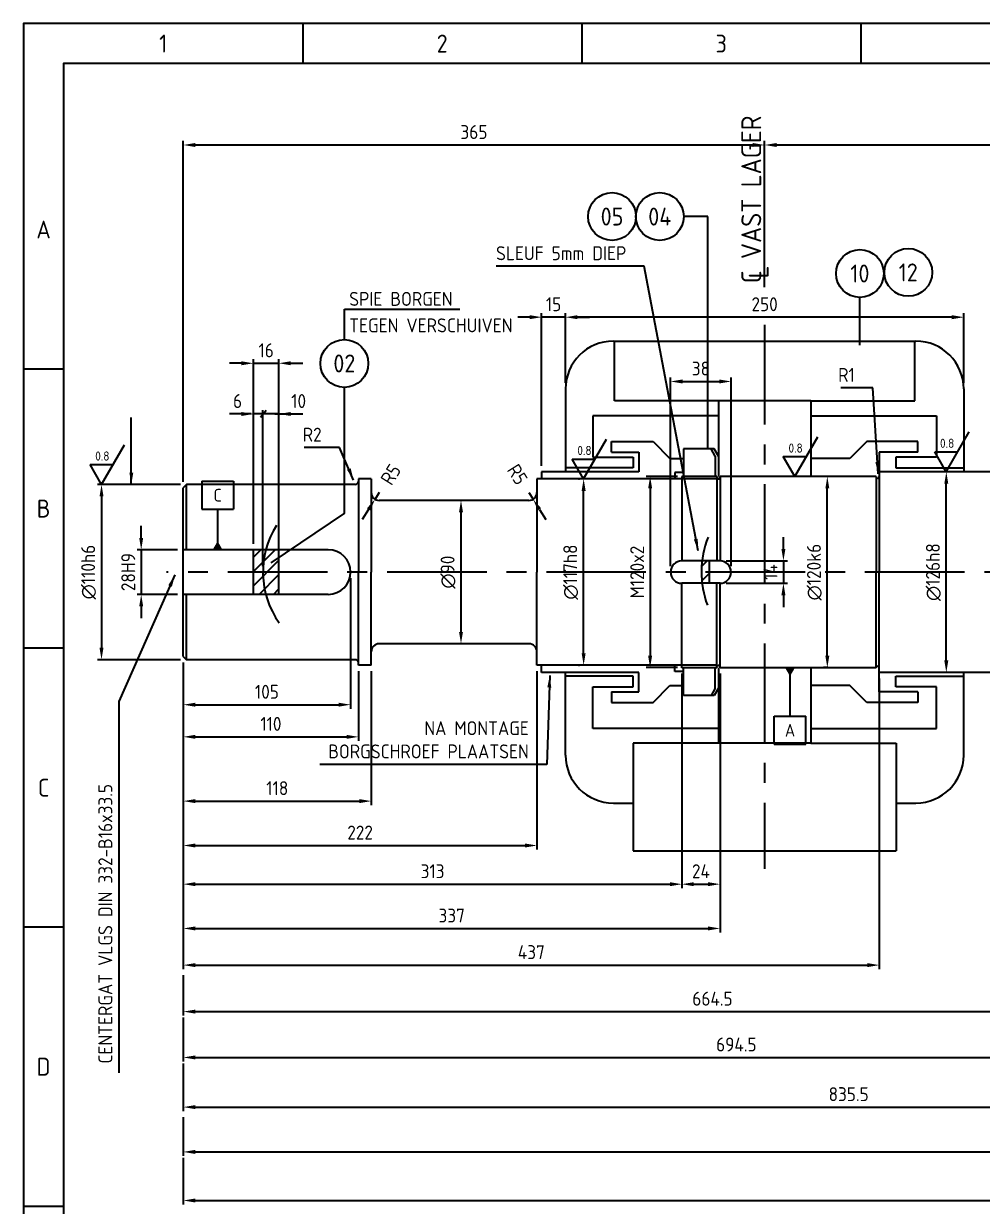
# Model space of a CAD drawing. Extents: x -1071 to 2610, y 0 to 1485.
# Drawn here: x 0 to 602, y 742 to 1485 of the extents above; entities that cross this region are included whole.
import ezdxf
from ezdxf.enums import TextEntityAlignment as Align

# ---------------------------------------------------------------- set-up
doc = ezdxf.new("R2010")
doc.units = 0
doc.header["$LTSCALE"] = 50
doc.header["$PDMODE"] = 3
doc.header["$PDSIZE"] = 15
doc.linetypes.add('CENTER', pattern=[2, 1.25, -0.25, 0.25, -0.25])
doc.linetypes.add('HIDDEN', pattern=[0.375, 0.25, -0.125])
doc.layers.get('0').update_dxf_attribs({"linetype": 'CONTINUOUS'})
doc.layers.get('DEFPOINTS').update_dxf_attribs({"linetype": 'CONTINUOUS'})
for name, color, linetype in [('111', 1, 'CONTINUOUS'), ('112', 2, 'CONTINUOUS'), ('113', 3, 'CONTINUOUS'), ('114', 4, 'CONTINUOUS'), ('121', 1, 'HIDDEN'), ('131', 1, 'CENTER'), ('212', 2, 'CONTINUOUS'), ('213', 3, 'CONTINUOUS'), ('214', 4, 'CONTINUOUS'), ('412', 2, 'CONTINUOUS'), ('511', 1, 'CONTINUOUS'), ('KADER', 7, 'CONTINUOUS'), ('KADERTXT', 7, 'CONTINUOUS'), ('TITLEBLK', 7, 'CONTINUOUS')]:
    doc.layers.add(name, color=color, linetype=linetype)
doc.styles.add('ISO', font='ISO')
doc.styles.add('ISO35', font='isocp.shx', dxfattribs={"height": 8.75})
doc.styles.add('ISO50', font='isocp.shx', dxfattribs={"height": 12.5})
doc.dimstyles.new('STD', dxfattribs={"dimscale": 2.5, "dimtxt": 8.75, "dimasz": 3, "dimexe": 1, "dimexo": 1.5, "dimgap": 1.5, "dimtad": 1, "dimdec": 1, "dimzin": 13, "dimtxsty": 'ISO35', "dimcen": 3, "dimdle": 1.25, "dimclrd": 2, "dimclre": 2, "dimclrt": 3, "dimazin": 3, "dimtfac": 1, "dimtdec": 1, "dimtix": 1, "dimtmove": 0, "dimatfit": 3, "dimtolj": 1, "dimtzin": 13})

# ---------------------------------------------------------------- blocks, each defined once
blk = doc.blocks.new('KADER')
at = {"layer": 'KADER', "color": 4, "linetype": 'CONTINUOUS'}
for p, q in [((70.08, 594), (70.08, 584)), ((140.17, 594), (140.17, 584)), ((210.25, 594), (210.25, 584)), ((10, 507.25), (0, 507.25)), ((10, 437.17), (0, 437.17)), ((10, 367.08), (0, 367.08))]:
    blk.add_line(p, q, dxfattribs=at)
at = {"layer": 'KADER', "color": 5, "linetype": 'CONTINUOUS'}
blk.add_line((0, 297), (10, 297), dxfattribs=at)
at = {"layer": 'KADER', "color": 1, "linetype": 'CONTINUOUS'}
blk.add_lwpolyline([(841, 0), (841, 594), (0, 594), (0, 0)], close=True, dxfattribs=at)
at = {"layer": 'KADER', "color": 5, "linetype": 'CONTINUOUS'}
blk.add_lwpolyline([(831, 10), (831, 584), (10, 584), (10, 10)], close=True, dxfattribs=at)
at = {"layer": 'KADER', "color": 4, "linetype": 'CONTINUOUS', "style": 'ISO50'}
for s, p in [('1', (35.04, 589)), ('2', (105.12, 589)), ('3', (175.21, 589)), ('A', (5, 542.29)), ('B', (5, 472.21)), ('C', (5, 402.12)), ('D', (5, 332.04))]:
    blk.add_text(s, height=4.5, dxfattribs=at).set_placement(p, align=Align.MIDDLE)
blk = doc.blocks.new('A1')
blk.add_blockref('KADER', (0, 0))
at = {"layer": 'KADERTXT', "color": 2, "linetype": 'CONTINUOUS', "style": 'ISO', "flags": 8}
for tag, p, height in [('WNR5', (659, 114.5), 2), ('WDAT5', (672.5, 114.5), 2), ('WGET5', (692.5, 114.5), 2), ('WOMS5', (713, 114.5), 2), ('WNR4', (659, 109.5), 2), ('WDAT4', (672.5, 109.5), 2), ('WGET4', (692.5, 109.5), 2), ('WOMS4', (713, 109.5), 2), ('WNR3', (659, 104.5), 2), ('WDAT3', (672.5, 104.5), 2), ('WGET3', (692.5, 104.5), 2), ('WOMS3', (713, 104.5), 2), ('WNR2', (659, 99.5), 2), ('WDAT2', (672.5, 99.5), 2), ('WGET2', (692.5, 99.5), 2), ('WOMS2', (713, 99.5), 2), ('WNR1', (659, 94.5), 2), ('WDAT1', (672.5, 94.5), 2), ('WGET1', (692.5, 94.5), 2), ('WOMS1', (713, 94.5), 2), ('DATUM', (695, 68), 2), ('GET', (726, 68), 2), ('SCHAAL', (652.88, 58), 2), ('TLCL', (809.37, 58.66), 2.25)]:
    blk.add_attdef(tag, p, '', height=height, dxfattribs=at)
at = {"layer": 'KADERTXT', "color": 4, "linetype": 'CONTINUOUS', "style": 'ISO50', "flags": 8}
for tag, p in [('TITEL1', (655, 45)), ('TITEL2', (655, 37.5)), ('TITEL3', (655, 30.5)), ('CLIENTTEKNR', (783, 30)), ('CLIENTREV', (823.5, 30)), ('TEKNR', (783, 15)), ('REVCODE', (824, 15))]:
    blk.add_attdef(tag, p, '', height=4.5, dxfattribs=at)
at = {"layer": 'KADERTXT', "color": 3, "linetype": 'CONTINUOUS', "style": 'ISO35', "flags": 8}
for tag, p in [('OPDR1', (731, 46)), ('REFNR', (790, 46)), ('OPDR2', (731, 40.5)), ('OPDR3', (731, 35)), ('OPDR4', (731, 30))]:
    blk.add_attdef(tag, p, '', height=3.2, dxfattribs=at)
blk = doc.blocks.new('*D6')
at = {"color": 2, "linetype": 'BYBLOCK'}
for p, q in [((169.77, 1123.49), (169.77, 1337.42)), ((534.77, 1245.73), (534.77, 1337.42)), ((177.27, 1334.92), (527.27, 1334.92))]:
    blk.add_line(p, q, dxfattribs=at)
for points in [[(177.27, 1336.17), (177.27, 1333.67), (169.77, 1334.92)], [(527.27, 1336.17), (527.27, 1333.67), (534.77, 1334.92)]]:
    blk.add_solid(points, dxfattribs=at)
at = {"layer": 'DEFPOINTS', "color": 0, "linetype": 'BYBLOCK'}
for p in [(534.77, 1334.92), (534.77, 1241.98), (169.77, 1119.74)]:
    blk.add_point(p, dxfattribs=at)
at = {"color": 3, "linetype": 'BYBLOCK', "insert": (352.27, 1343.04), "char_height": 8.75, "attachment_point": 5, "style": 'ISO35'}
blk.add_mtext('\\A1;365', dxfattribs=at)
blk = doc.blocks.new('*D9')
at = {"color": 2, "linetype": 'BYBLOCK'}
for p, q in [((168.02, 1121.74), (115.91, 1121.74)), ((118.41, 1114.24), (118.41, 1019.24)), ((168.02, 1011.74), (115.91, 1011.74))]:
    blk.add_line(p, q, dxfattribs=at)
for points in [[(117.16, 1114.24), (119.66, 1114.24), (118.41, 1121.74)], [(117.16, 1019.24), (119.66, 1019.24), (118.41, 1011.74)]]:
    blk.add_solid(points, dxfattribs=at)
at = {"layer": 'DEFPOINTS', "color": 0, "linetype": 'BYBLOCK'}
for p in [(171.77, 1121.74), (118.41, 1011.74), (171.77, 1011.74)]:
    blk.add_point(p, dxfattribs=at)
at = {"color": 3, "linetype": 'BYBLOCK', "insert": (110.29, 1066.74), "char_height": 8.75, "attachment_point": 5, "rotation": 90, "style": 'ISO35'}
blk.add_mtext('\\A1;∅110h6', dxfattribs=at)
blk = doc.blocks.new('*D10')
at = {"color": 2, "linetype": 'BYBLOCK'}
for p, q in [((143.32, 1088.24), (143.32, 1095.74)), ((166.02, 1080.74), (140.82, 1080.74)), ((143.32, 1080.74), (143.32, 1052.74)), ((166.02, 1052.74), (140.82, 1052.74)), ((143.32, 1045.24), (143.32, 1037.74))]:
    blk.add_line(p, q, dxfattribs=at)
for points in [[(142.07, 1088.24), (144.57, 1088.24), (143.32, 1080.74)], [(142.07, 1045.24), (144.57, 1045.24), (143.32, 1052.74)]]:
    blk.add_solid(points, dxfattribs=at)
at = {"layer": 'DEFPOINTS', "color": 0, "linetype": 'BYBLOCK'}
for p in [(169.77, 1080.74), (143.32, 1052.74), (169.77, 1052.74)]:
    blk.add_point(p, dxfattribs=at)
at = {"color": 3, "linetype": 'BYBLOCK', "insert": (135.2, 1066.74), "char_height": 8.75, "attachment_point": 5, "rotation": 90, "style": 'ISO35'}
blk.add_mtext('\\A1;28H9', dxfattribs=at)
blk = doc.blocks.new('*D11')
at = {"color": 2, "linetype": 'BYBLOCK'}
for p, q in [((574.36, 1126.74), (571.64, 1126.74)), ((574.14, 1014.24), (574.14, 1119.24)), ((574.36, 1006.74), (571.64, 1006.74))]:
    blk.add_line(p, q, dxfattribs=at)
for points in [[(572.89, 1119.24), (575.39, 1119.24), (574.14, 1126.74)], [(572.89, 1014.24), (575.39, 1014.24), (574.14, 1006.74)]]:
    blk.add_solid(points, dxfattribs=at)
at = {"layer": 'DEFPOINTS', "color": 0, "linetype": 'BYBLOCK'}
for p in [(574.14, 1126.74), (578.11, 1126.74), (578.11, 1006.74)]:
    blk.add_point(p, dxfattribs=at)
at = {"color": 3, "linetype": 'BYBLOCK', "insert": (566.01, 1066.74), "char_height": 8.75, "attachment_point": 5, "rotation": 90, "style": 'ISO35'}
blk.add_mtext('\\A1;∅120k6', dxfattribs=at)
blk = doc.blocks.new('*D13')
at = {"color": 2, "linetype": 'BYBLOCK'}
for p, q in [((417.96, 1125.24), (418.63, 1125.24)), ((421.13, 1015.74), (421.13, 1117.74)), ((417.96, 1008.24), (418.63, 1008.24))]:
    blk.add_line(p, q, dxfattribs=at)
for points in [[(419.88, 1117.74), (422.38, 1117.74), (421.13, 1125.24)], [(419.88, 1015.74), (422.38, 1015.74), (421.13, 1008.24)]]:
    blk.add_solid(points, dxfattribs=at)
at = {"layer": 'DEFPOINTS', "color": 0, "linetype": 'BYBLOCK'}
for p in [(421.13, 1125.24), (421.71, 1125.24), (421.71, 1008.24)]:
    blk.add_point(p, dxfattribs=at)
at = {"color": 3, "linetype": 'BYBLOCK', "insert": (413, 1066.74), "char_height": 8.75, "attachment_point": 5, "rotation": 90, "style": 'ISO35'}
blk.add_mtext('\\A1;∅117h8', dxfattribs=at)
blk = doc.blocks.new('*D14')
at = {"color": 2, "linetype": 'BYBLOCK'}
for p, q in [((480.02, 1126.74), (460.38, 1126.74)), ((462.88, 1119.24), (462.88, 1014.24)), ((480.02, 1006.74), (460.38, 1006.74))]:
    blk.add_line(p, q, dxfattribs=at)
for points in [[(461.63, 1119.24), (464.13, 1119.24), (462.88, 1126.74)], [(461.63, 1014.24), (464.13, 1014.24), (462.88, 1006.74)]]:
    blk.add_solid(points, dxfattribs=at)
at = {"layer": 'DEFPOINTS', "color": 0, "linetype": 'BYBLOCK'}
for p in [(483.77, 1126.74), (462.88, 1006.74), (483.77, 1006.74)]:
    blk.add_point(p, dxfattribs=at)
at = {"color": 3, "linetype": 'BYBLOCK', "insert": (454.75, 1066.74), "char_height": 8.75, "attachment_point": 5, "rotation": 90, "style": 'ISO35'}
blk.add_mtext('\\A1;M120x2', dxfattribs=at)
blk = doc.blocks.new('*D15')
at = {"color": 2, "linetype": 'BYBLOCK'}
for p, q in [((546.57, 1081.24), (546.57, 1088.74)), ((510.52, 1073.74), (549.07, 1073.74)), ((546.57, 1073.74), (546.57, 1059.74)), ((510.52, 1059.74), (549.07, 1059.74)), ((546.57, 1052.24), (546.57, 1044.74))]:
    blk.add_line(p, q, dxfattribs=at)
for points in [[(545.32, 1081.24), (547.82, 1081.24), (546.57, 1073.74)], [(545.32, 1052.24), (547.82, 1052.24), (546.57, 1059.74)]]:
    blk.add_solid(points, dxfattribs=at)
at = {"layer": 'DEFPOINTS', "color": 0, "linetype": 'BYBLOCK'}
for p in [(506.77, 1073.74), (506.77, 1059.74), (546.57, 1059.74)]:
    blk.add_point(p, dxfattribs=at)
at = {"color": 3, "linetype": 'BYBLOCK', "insert": (538.45, 1066.74), "char_height": 8.75, "attachment_point": 5, "rotation": 90, "style": 'ISO35'}
blk.add_mtext('\\A1;14', dxfattribs=at)
blk = doc.blocks.new('*D16')
at = {"color": 2, "linetype": 'BYBLOCK'}
for p, q in [((651.9, 1129.74), (651.35, 1129.74)), ((648.85, 1011.24), (648.85, 1122.24)), ((651.9, 1003.74), (651.35, 1003.74))]:
    blk.add_line(p, q, dxfattribs=at)
for points in [[(647.6, 1122.24), (650.1, 1122.24), (648.85, 1129.74)], [(647.6, 1011.24), (650.1, 1011.24), (648.85, 1003.74)]]:
    blk.add_solid(points, dxfattribs=at)
at = {"layer": 'DEFPOINTS', "color": 0, "linetype": 'BYBLOCK'}
for p in [(648.15, 1129.74), (648.85, 1129.74), (648.15, 1003.74)]:
    blk.add_point(p, dxfattribs=at)
at = {"color": 3, "linetype": 'BYBLOCK', "insert": (640.72, 1066.74), "char_height": 8.75, "attachment_point": 5, "rotation": 90, "style": 'ISO35'}
blk.add_mtext('\\A1;∅126h8', dxfattribs=at)
blk = doc.blocks.new('*D17')
at = {"color": 2, "linetype": 'BYBLOCK'}
for p, q in [((206.27, 1197.86), (198.77, 1197.86)), ((213.77, 1084.49), (213.77, 1200.36)), ((213.77, 1197.86), (229.77, 1197.86)), ((229.77, 1084.49), (229.77, 1200.36)), ((237.27, 1197.86), (244.77, 1197.86))]:
    blk.add_line(p, q, dxfattribs=at)
for points in [[(206.27, 1199.11), (206.27, 1196.61), (213.77, 1197.86)], [(237.27, 1199.11), (237.27, 1196.61), (229.77, 1197.86)]]:
    blk.add_solid(points, dxfattribs=at)
at = {"layer": 'DEFPOINTS', "color": 0, "linetype": 'BYBLOCK'}
for p in [(229.77, 1197.86), (213.77, 1080.74), (229.77, 1080.74)]:
    blk.add_point(p, dxfattribs=at)
at = {"color": 3, "linetype": 'BYBLOCK', "insert": (221.77, 1205.98), "char_height": 8.75, "attachment_point": 5, "style": 'ISO35'}
blk.add_mtext('\\A1;16', dxfattribs=at)
blk = doc.blocks.new('*D28')
at = {"color": 2, "linetype": 'BYBLOCK'}
for p, q in [((169.77, 1009.99), (169.77, 960.8)), ((279.77, 1004.49), (279.77, 960.8)), ((177.27, 963.3), (272.27, 963.3))]:
    blk.add_line(p, q, dxfattribs=at)
for points in [[(177.27, 964.55), (177.27, 962.05), (169.77, 963.3)], [(272.27, 964.55), (272.27, 962.05), (279.77, 963.3)]]:
    blk.add_solid(points, dxfattribs=at)
at = {"layer": 'DEFPOINTS', "color": 0, "linetype": 'BYBLOCK'}
for p in [(169.77, 1013.74), (279.77, 1008.24), (279.77, 963.3)]:
    blk.add_point(p, dxfattribs=at)
at = {"color": 3, "linetype": 'BYBLOCK', "insert": (224.77, 971.43), "char_height": 8.75, "attachment_point": 5, "style": 'ISO35'}
blk.add_mtext('\\A1;110', dxfattribs=at)
blk = doc.blocks.new('*D29')
at = {"color": 2, "linetype": 'BYBLOCK'}
for p, q in [((413.26, 1076.89), (413.26, 942.2)), ((100.26, 1040.33), (100.26, 942.2)), ((107.76, 944.7), (405.76, 944.7))]:
    blk.add_line(p, q, dxfattribs=at)
for points in [[(107.76, 945.95), (107.76, 943.45), (100.26, 944.7)], [(405.76, 945.95), (405.76, 943.45), (413.26, 944.7)]]:
    blk.add_solid(points, dxfattribs=at)
at = {"layer": 'DEFPOINTS', "color": 0, "linetype": 'BYBLOCK'}
for p in [(413.26, 1080.64), (100.26, 1044.08), (413.26, 944.7)]:
    blk.add_point(p, dxfattribs=at)
at = {"color": 3, "linetype": 'BYBLOCK', "insert": (256.76, 952.82), "char_height": 8.75, "attachment_point": 5, "style": 'ISO35'}
blk.add_mtext('\\A1;313', dxfattribs=at)
blk = doc.blocks.new('*D30')
at = {"color": 2, "linetype": 'BYBLOCK'}
for p, q in [((437.26, 1076.89), (437.26, 914.4)), ((100.26, 1003.7), (100.26, 914.4)), ((107.76, 916.9), (429.76, 916.9))]:
    blk.add_line(p, q, dxfattribs=at)
for points in [[(107.76, 918.15), (107.76, 915.65), (100.26, 916.9)], [(429.76, 918.15), (429.76, 915.65), (437.26, 916.9)]]:
    blk.add_solid(points, dxfattribs=at)
at = {"layer": 'DEFPOINTS', "color": 0, "linetype": 'BYBLOCK'}
for p in [(437.26, 1080.64), (100.26, 1007.45), (437.26, 916.9)]:
    blk.add_point(p, dxfattribs=at)
at = {"color": 3, "linetype": 'BYBLOCK', "insert": (268.76, 925.02), "char_height": 8.75, "attachment_point": 5, "style": 'ISO35'}
blk.add_mtext('\\A1;337', dxfattribs=at)
blk = doc.blocks.new('*D31')
at = {"color": 2, "linetype": 'BYBLOCK'}
for p, q in [((537.26, 1073.89), (537.26, 891.39)), ((100.26, 916.98), (100.26, 891.39)), ((107.76, 893.89), (529.76, 893.89))]:
    blk.add_line(p, q, dxfattribs=at)
for points in [[(107.76, 895.14), (107.76, 892.64), (100.26, 893.89)], [(529.76, 895.14), (529.76, 892.64), (537.26, 893.89)]]:
    blk.add_solid(points, dxfattribs=at)
at = {"layer": 'DEFPOINTS', "color": 0, "linetype": 'BYBLOCK'}
for p in [(537.26, 1077.64), (100.26, 920.73), (537.26, 893.89)]:
    blk.add_point(p, dxfattribs=at)
at = {"color": 3, "linetype": 'BYBLOCK', "insert": (318.76, 902.02), "char_height": 8.75, "attachment_point": 5, "style": 'ISO35'}
blk.add_mtext('\\A1;437', dxfattribs=at)
blk = doc.blocks.new('*D32')
at = {"color": 2, "linetype": 'BYBLOCK'}
for p, q in [((764.76, 1071.89), (764.76, 862.18)), ((100.26, 887.64), (100.26, 862.18)), ((107.76, 864.68), (757.26, 864.68))]:
    blk.add_line(p, q, dxfattribs=at)
for points in [[(107.76, 865.93), (107.76, 863.43), (100.26, 864.68)], [(757.26, 865.93), (757.26, 863.43), (764.76, 864.68)]]:
    blk.add_solid(points, dxfattribs=at)
at = {"layer": 'DEFPOINTS', "color": 0, "linetype": 'BYBLOCK'}
for p in [(764.76, 1075.64), (100.26, 891.39), (764.76, 864.68)]:
    blk.add_point(p, dxfattribs=at)
at = {"color": 3, "linetype": 'BYBLOCK', "insert": (432.51, 872.8), "char_height": 8.75, "attachment_point": 5, "style": 'ISO35'}
blk.add_mtext('\\A1;664.5', dxfattribs=at)
blk = doc.blocks.new('*D33')
at = {"color": 2, "linetype": 'BYBLOCK'}
for p, q in [((794.76, 1071.89), (794.76, 833.42)), ((100.26, 860.93), (100.26, 833.42)), ((107.76, 835.92), (787.26, 835.92))]:
    blk.add_line(p, q, dxfattribs=at)
for points in [[(107.76, 837.17), (107.76, 834.67), (100.26, 835.92)], [(787.26, 837.17), (787.26, 834.67), (794.76, 835.92)]]:
    blk.add_solid(points, dxfattribs=at)
at = {"layer": 'DEFPOINTS', "color": 0, "linetype": 'BYBLOCK'}
for p in [(794.76, 1075.64), (100.26, 864.68), (794.76, 835.92)]:
    blk.add_point(p, dxfattribs=at)
at = {"color": 3, "linetype": 'BYBLOCK', "insert": (447.51, 844.05), "char_height": 8.75, "attachment_point": 5, "style": 'ISO35'}
blk.add_mtext('\\A1;694.5', dxfattribs=at)
blk = doc.blocks.new('*D34')
at = {"color": 2, "linetype": 'BYBLOCK'}
for p, q in [((935.76, 1066.89), (935.76, 802.22)), ((100.26, 832.17), (100.26, 802.22)), ((107.76, 804.72), (928.26, 804.72))]:
    blk.add_line(p, q, dxfattribs=at)
for points in [[(107.76, 805.97), (107.76, 803.47), (100.26, 804.72)], [(928.26, 805.97), (928.26, 803.47), (935.76, 804.72)]]:
    blk.add_solid(points, dxfattribs=at)
at = {"layer": 'DEFPOINTS', "color": 0, "linetype": 'BYBLOCK'}
for p in [(935.76, 1070.64), (100.26, 835.92), (935.76, 804.72)]:
    blk.add_point(p, dxfattribs=at)
at = {"color": 3, "linetype": 'BYBLOCK', "insert": (518.01, 812.85), "char_height": 8.75, "attachment_point": 5, "style": 'ISO35'}
blk.add_mtext('\\A1;835.5', dxfattribs=at)
blk = doc.blocks.new('*D35')
at = {"color": 2, "linetype": 'BYBLOCK'}
for p, q in [((413.26, 948.45), (413.26, 947.2)), ((420.76, 944.7), (429.76, 944.7)), ((437.26, 948.45), (437.26, 947.2))]:
    blk.add_line(p, q, dxfattribs=at)
for points in [[(420.76, 945.95), (420.76, 943.45), (413.26, 944.7)], [(429.76, 945.95), (429.76, 943.45), (437.26, 944.7)]]:
    blk.add_solid(points, dxfattribs=at)
at = {"layer": 'DEFPOINTS', "color": 0, "linetype": 'BYBLOCK'}
for p in [(413.26, 944.7), (437.26, 944.7), (437.26, 944.7)]:
    blk.add_point(p, dxfattribs=at)
at = {"color": 3, "linetype": 'BYBLOCK', "insert": (425.26, 952.82), "char_height": 8.75, "attachment_point": 5, "style": 'ISO35'}
blk.add_mtext('\\A1;24', dxfattribs=at)
blk = doc.blocks.new('*D38')
at = {"color": 2, "linetype": 'BYBLOCK'}
for p, q in [((409.77, 1185.49), (409.77, 1229.29)), ((652.27, 1226.79), (417.27, 1226.79)), ((659.77, 1185.49), (659.77, 1229.29))]:
    blk.add_line(p, q, dxfattribs=at)
for points in [[(417.27, 1228.04), (417.27, 1225.54), (409.77, 1226.79)], [(652.27, 1228.04), (652.27, 1225.54), (659.77, 1226.79)]]:
    blk.add_solid(points, dxfattribs=at)
at = {"layer": 'DEFPOINTS', "color": 0, "linetype": 'BYBLOCK'}
for p in [(409.77, 1226.79), (409.77, 1181.74), (659.77, 1181.74)]:
    blk.add_point(p, dxfattribs=at)
at = {"color": 3, "linetype": 'BYBLOCK', "insert": (534.77, 1234.92), "char_height": 8.75, "attachment_point": 5, "style": 'ISO35'}
blk.add_mtext('\\A1;250', dxfattribs=at)
blk = doc.blocks.new('*D39')
at = {"color": 2, "linetype": 'BYBLOCK'}
for p, q in [((387.27, 1226.79), (379.77, 1226.79)), ((394.77, 1133.49), (394.77, 1229.29)), ((409.77, 1226.79), (394.77, 1226.79)), ((417.27, 1226.79), (424.77, 1226.79))]:
    blk.add_line(p, q, dxfattribs=at)
for points in [[(387.27, 1228.04), (387.27, 1225.54), (394.77, 1226.79)], [(417.27, 1228.04), (417.27, 1225.54), (409.77, 1226.79)]]:
    blk.add_solid(points, dxfattribs=at)
at = {"layer": 'DEFPOINTS', "color": 0, "linetype": 'BYBLOCK'}
for p in [(394.77, 1226.79), (409.77, 1181.74), (394.77, 1129.74)]:
    blk.add_point(p, dxfattribs=at)
at = {"color": 3, "linetype": 'BYBLOCK', "insert": (402.27, 1234.92), "char_height": 8.75, "attachment_point": 5, "style": 'ISO35'}
blk.add_mtext('\\A1;15', dxfattribs=at)
blk = doc.blocks.new('*D40')
at = {"color": 2, "linetype": 'BYBLOCK'}
for p, q in [((475.77, 1070.49), (475.77, 1188.93)), ((513.77, 1070.49), (513.77, 1188.93)), ((483.27, 1186.43), (506.27, 1186.43))]:
    blk.add_line(p, q, dxfattribs=at)
for points in [[(483.27, 1187.68), (483.27, 1185.18), (475.77, 1186.43)], [(506.27, 1187.68), (506.27, 1185.18), (513.77, 1186.43)]]:
    blk.add_solid(points, dxfattribs=at)
at = {"layer": 'DEFPOINTS', "color": 0, "linetype": 'BYBLOCK'}
for p in [(513.77, 1186.43), (475.77, 1066.74), (513.77, 1066.74)]:
    blk.add_point(p, dxfattribs=at)
at = {"color": 3, "linetype": 'BYBLOCK', "insert": (494.77, 1194.56), "char_height": 8.75, "attachment_point": 5, "style": 'ISO35'}
blk.add_mtext('\\A1;38', dxfattribs=at)
blk = doc.blocks.new('*D41')
at = {"color": 2, "linetype": 'BYBLOCK'}
for p, q in [((274.77, 1062.99), (274.77, 980.98)), ((169.77, 1006.24), (169.77, 980.98)), ((177.27, 983.48), (267.27, 983.48))]:
    blk.add_line(p, q, dxfattribs=at)
for points in [[(177.27, 984.73), (177.27, 982.23), (169.77, 983.48)], [(267.27, 984.73), (267.27, 982.23), (274.77, 983.48)]]:
    blk.add_solid(points, dxfattribs=at)
at = {"layer": 'DEFPOINTS', "color": 0, "linetype": 'BYBLOCK'}
for p in [(274.77, 1066.74), (169.77, 1009.99), (274.77, 983.48)]:
    blk.add_point(p, dxfattribs=at)
at = {"color": 3, "linetype": 'BYBLOCK', "insert": (222.27, 991.6), "char_height": 8.75, "attachment_point": 5, "style": 'ISO35'}
blk.add_mtext('\\A1;105', dxfattribs=at)
blk = doc.blocks.new('I32')
at = {"layer": '113', "color": 3, "linetype": 'CONTINUOUS'}
for p, q in [((0, 0), (5.77, 10)), ((-2.89, 5), (2.89, 5)), ((0, 0), (-2.89, 5))]:
    blk.add_line(p, q, dxfattribs=at)
at = {"layer": '212', "color": 2, "linetype": 'CONTINUOUS', "style": 'ISO', "flags": 8}
blk.add_attdef('RUW', text='', height=2.3, dxfattribs=at).set_placement((2, 6), align=Align.RIGHT)
blk = doc.blocks.new('W35')
at = {"layer": '112', "color": 2, "linetype": 'CONTINUOUS'}
for p, q in [((-4, 17.21), (-4, 10.21)), ((-4, 17.21), (4, 17.21)), ((4, 17.21), (4, 10.21)), ((-4, 10.21), (4, 10.21)), ((0, 10.21), (0, 0)), ((0, 5.21), (0.04, 5.21))]:
    blk.add_line(p, q, dxfattribs=at)
blk.add_solid([(-1.25, 0), (1.25, 0), (0, 2.16)], dxfattribs=at)
at = {"layer": '113', "color": 3, "linetype": 'CONTINUOUS', "style": 'ISO', "flags": 8}
blk.add_attdef('REF', text='', height=3.2, dxfattribs=at).set_placement((0, 13.71), align=Align.MIDDLE)
blk = doc.blocks.new('POSNR')
at = {"layer": '114', "color": 4, "linetype": 'CONTINUOUS'}
blk.add_circle((0, 0), 6, dxfattribs=at)
at = {"layer": '113', "color": 3, "linetype": 'CONTINUOUS', "style": 'ISO35', "flags": 1}
for tag, p in [('AANTAL', (0, -11)), ('BENAMING', (0, -16)), ('LENGTE', (0, -21)), ('MATERIAAL', (0, -26)), ('GEWICHT', (0, -31)), ('OPMERKINGEN', (0, -36))]:
    blk.add_attdef(tag, p, '', height=3.2, dxfattribs=at)
blk = doc.blocks.new('*D107')
at = {"color": 2, "linetype": 'BYBLOCK'}
for p, q in [((223.26, 1190.64), (220.61, 1186.4)), ((216.63, 1180.04), (212.65, 1173.68))]:
    blk.add_line(p, q, dxfattribs=at)
blk.add_solid([(215.57, 1180.71), (217.69, 1179.38), (220.61, 1186.4)], dxfattribs=at)
at = {"layer": 'DEFPOINTS', "color": 0, "linetype": 'BYBLOCK'}
for p in [(223.26, 1190.64), (220.61, 1186.4)]:
    blk.add_point(p, dxfattribs=at)
at = {"color": 3, "linetype": 'BYBLOCK', "insert": (230.49, 1201.95), "char_height": 8.75, "attachment_point": 5, "rotation": 57.98286, "style": 'ISO35'}
blk.add_mtext('\\A1;R5', dxfattribs=at)
blk = doc.blocks.new('*D108')
at = {"color": 2, "linetype": 'BYBLOCK'}
for p, q in [((277.51, 1185.64), (277.11, 1185.64)), ((274.61, 1103.14), (274.61, 1178.14)), ((277.51, 1095.64), (277.11, 1095.64))]:
    blk.add_line(p, q, dxfattribs=at)
for points in [[(273.36, 1178.14), (275.86, 1178.14), (274.61, 1185.64)], [(273.36, 1103.14), (275.86, 1103.14), (274.61, 1095.64)]]:
    blk.add_solid(points, dxfattribs=at)
at = {"layer": 'DEFPOINTS', "color": 0, "linetype": 'BYBLOCK'}
for p in [(273.76, 1185.64), (274.61, 1185.64), (273.76, 1095.64)]:
    blk.add_point(p, dxfattribs=at)
at = {"color": 3, "linetype": 'BYBLOCK', "insert": (266.49, 1140.64), "char_height": 8.75, "attachment_point": 5, "rotation": 90, "style": 'ISO35'}
blk.add_mtext('\\A1;∅90', dxfattribs=at)
blk = doc.blocks.new('*D109')
at = {"color": 2, "linetype": 'BYBLOCK'}
for p, q in [((322.26, 1078.39), (322.26, 966.48)), ((100.26, 1030.96), (100.26, 966.48)), ((107.76, 968.98), (314.76, 968.98))]:
    blk.add_line(p, q, dxfattribs=at)
for points in [[(107.76, 970.23), (107.76, 967.73), (100.26, 968.98)], [(314.76, 970.23), (314.76, 967.73), (322.26, 968.98)]]:
    blk.add_solid(points, dxfattribs=at)
at = {"layer": 'DEFPOINTS', "color": 0, "linetype": 'BYBLOCK'}
for p in [(322.26, 1082.14), (100.26, 1034.71), (322.26, 968.98)]:
    blk.add_point(p, dxfattribs=at)
at = {"color": 3, "linetype": 'BYBLOCK', "insert": (211.26, 977.11), "char_height": 8.75, "attachment_point": 5, "style": 'ISO35'}
blk.add_mtext('\\A1;222', dxfattribs=at)
blk = doc.blocks.new('*D110')
at = {"color": 2, "linetype": 'BYBLOCK'}
for p, q in [((218.26, 1078.39), (218.26, 994.36)), ((100.26, 999.95), (100.26, 994.36)), ((107.76, 996.86), (210.76, 996.86))]:
    blk.add_line(p, q, dxfattribs=at)
for points in [[(107.76, 998.11), (107.76, 995.61), (100.26, 996.86)], [(210.76, 998.11), (210.76, 995.61), (218.26, 996.86)]]:
    blk.add_solid(points, dxfattribs=at)
at = {"layer": 'DEFPOINTS', "color": 0, "linetype": 'BYBLOCK'}
for p in [(218.26, 1082.14), (100.26, 1003.7), (218.26, 996.86)]:
    blk.add_point(p, dxfattribs=at)
at = {"color": 3, "linetype": 'BYBLOCK', "insert": (159.26, 1004.98), "char_height": 8.75, "attachment_point": 5, "style": 'ISO35'}
blk.add_mtext('\\A1;118', dxfattribs=at)
blk = doc.blocks.new('*D111')
at = {"color": 2, "linetype": 'BYBLOCK'}
for p, q in [((317.26, 1190.64), (319.91, 1186.4)), ((323.89, 1180.04), (327.86, 1173.68))]:
    blk.add_line(p, q, dxfattribs=at)
blk.add_solid([(324.94, 1180.71), (322.83, 1179.38), (319.91, 1186.4)], dxfattribs=at)
at = {"layer": 'DEFPOINTS', "color": 0, "linetype": 'BYBLOCK'}
for p in [(317.26, 1190.64), (319.91, 1186.4)]:
    blk.add_point(p, dxfattribs=at)
at = {"color": 3, "linetype": 'BYBLOCK', "insert": (310.03, 1201.95), "char_height": 8.75, "attachment_point": 5, "rotation": 302.01714, "style": 'ISO35'}
blk.add_mtext('\\A1;R5', dxfattribs=at)

msp = doc.modelspace()

# ---------------------------------------------------------------- hatches: boundary and pattern name
at = {"layer": '511'}
h = msp.add_hatch(dxfattribs=at)
h.set_pattern_fill('ANSI31', color=256, scale=2, style=0)
h.paths.add_polyline_path([(144.2579, 1140.6411), (160.2579, 1140.6411), (160.2579, 1154.6411), (144.2579, 1154.6411)])
h.paths.add_polyline_path([(144.2579, 1140.6411), (144.2579, 1126.6411), (160.2579, 1126.6411), (160.2579, 1140.6411)])
h = msp.add_hatch(dxfattribs=at)
h.set_pattern_fill('ANSI31', color=256, scale=2, style=0)
h.paths.add_polyline_path([(425.5751, 1140.6411), (430.5751, 1140.6411), (430.5751, 1147.6411), (425.9848, 1147.6411, 0.02924157)])
h.paths.add_polyline_path([(430.5751, 1140.6411), (425.5751, 1140.6411, 0.02924157), (425.9848, 1133.6411), (430.5751, 1133.6411)])

# ---------------------------------------------------------------- linework, layer by layer
at = {"color": 2, "linetype": 'BYBLOCK'}
for p, q in [((472.7579, 1408.8224), (1838.0609, 1408.8224)), ((150.2579, 1144.3911), (150.2579, 1242.4179)), ((160.2579, 1144.3911), (160.2579, 1242.4179)), ((136.7579, 1239.9179), (129.2579, 1239.9179)), ((142.7579, 1239.9179), (135.2579, 1239.9179)), ((160.2579, 1239.9179), (144.2579, 1239.9179)), ((157.7579, 1239.9179), (165.2579, 1239.9179)), ((167.7579, 1239.9179), (175.2579, 1239.9179)), ((100.2579, 798.4711), (100.2579, 774.0928)), ((100.2579, 772.8428), (100.2579, 743.5873)), ((107.7579, 776.5928), (1533.0609, 776.5928)), ((107.7579, 746.0873), (1778.0609, 746.0873))]:
    msp.add_line(p, q, dxfattribs=at)
for points in [[(472.7579, 1410.0724), (472.7579, 1407.5724), (465.2579, 1408.8224)], [(136.7579, 1241.1679), (136.7579, 1238.6679), (144.2579, 1239.9179)], [(167.7579, 1241.1679), (167.7579, 1238.6679), (160.2579, 1239.9179)], [(107.7579, 777.8428), (107.7579, 775.3428), (100.2579, 776.5928)], [(107.7579, 747.3373), (107.7579, 744.8373), (100.2579, 746.0873)]]:
    msp.add_solid(points, dxfattribs=at)
at = {"layer": '111'}
for p, q in [((429.6583, 1363.8899), (414.4364, 1363.8899)), ((429.6583, 1218.1411), (429.6583, 1363.8899)), ((525.0857, 1283.0303), (525.0857, 1313.1298)), ((201.36, 1286.6526), (201.36, 1305.7755)), ((201.36, 1305.7755), (273.8769, 1305.7755)), ((370.2579, 1285.6411), (560.2579, 1285.6411)), ((371.0088, 1248.1411), (371.0088, 1285.6411)), ((559.5071, 1248.1411), (559.5071, 1285.6411)), ((201.36, 1177.7458), (201.36, 1256.6526)), ((340.2579, 1255.6411), (340.2579, 1203.6411)), ((590.2579, 1255.6411), (590.2579, 1203.6411)), ((436.2579, 1248.1411), (371.0088, 1248.1411)), ((494.2579, 1248.1411), (559.5071, 1248.1411)), ((436.2579, 1238.7863), (357.3402, 1238.7863)), ((357.3402, 1238.7863), (357.3402, 1212.7303)), ((494.2579, 1238.7863), (573.1757, 1238.7863)), ((573.1757, 1238.7863), (573.1757, 1212.7303)), ((369.1015, 1215.9079), (369.1015, 1222.5807)), ((369.1015, 1222.5807), (395.1671, 1222.5807)), ((395.1671, 1222.5807), (405.7961, 1211.9371)), ((433.5896, 1218.1411), (414.2579, 1218.1411)), ((529.3487, 1222.5807), (518.7198, 1211.9371)), ((561.4143, 1222.5807), (529.3487, 1222.5807)), ((561.4143, 1215.9079), (561.4143, 1222.5807)), ((357.3402, 1212.7303), (382.7904, 1212.7303)), ((369.1015, 1215.9079), (386.287, 1215.9079)), ((382.7904, 1212.7303), (382.7904, 1206.0574)), ((386.287, 1215.9079), (386.287, 1203.6411)), ((405.7961, 1211.9371), (414.2579, 1211.9371)), ((518.7198, 1211.9371), (494.2579, 1211.9371)), ((561.4143, 1215.9079), (537.2579, 1215.9079)), ((537.2579, 1215.9079), (537.2579, 1203.6411)), ((573.1757, 1212.7303), (547.7255, 1212.7303)), ((547.7255, 1212.7303), (547.7255, 1206.0574)), ((325.2579, 1203.6411), (325.2579, 1199.1411)), ((386.287, 1203.6411), (325.2579, 1203.6411)), ((382.7904, 1206.0574), (340.2579, 1206.0574)), ((414.2579, 1203.1043), (408.8616, 1203.1043)), ((408.8616, 1203.1043), (408.8616, 1199.1411)), ((547.7255, 1206.0574), (590.2579, 1206.0574)), ((435.2579, 1199.1411), (413.2579, 1199.1411)), ((325.2579, 1077.6411), (325.2579, 1082.1411)), ((386.287, 1077.6411), (325.2579, 1077.6411)), ((340.2579, 1025.6411), (340.2579, 1077.6411)), ((386.287, 1065.3743), (386.287, 1077.6411)), ((408.8616, 1078.1779), (408.8616, 1082.1411)), ((414.2579, 1078.1779), (408.8616, 1078.1779)), ((435.2579, 1082.1411), (413.2579, 1082.1411)), ((537.2579, 1065.3743), (537.2579, 1077.6411)), ((590.2579, 1025.6411), (590.2579, 1077.6411)), ((382.7904, 1075.2248), (340.2579, 1075.2248)), ((382.7904, 1068.5519), (382.7904, 1075.2248)), ((395.1671, 1058.7015), (405.7961, 1069.345)), ((405.7961, 1069.345), (414.2579, 1069.345)), ((518.7198, 1069.345), (494.2579, 1069.345)), ((529.3487, 1058.7015), (518.7198, 1069.345)), ((547.7255, 1068.5519), (547.7255, 1075.2248)), ((547.7255, 1075.2248), (590.2579, 1075.2248)), ((357.3402, 1068.5519), (382.7904, 1068.5519)), ((357.3402, 1042.4959), (357.3402, 1068.5519)), ((369.1015, 1065.3743), (386.287, 1065.3743)), ((369.1015, 1065.3743), (369.1015, 1058.7015)), ((433.5896, 1063.1411), (414.2579, 1063.1411)), ((561.4143, 1065.3743), (537.2579, 1065.3743)), ((573.1757, 1068.5519), (547.7255, 1068.5519)), ((561.4143, 1065.3743), (561.4143, 1058.7015)), ((573.1757, 1042.4959), (573.1757, 1068.5519)), ((369.1015, 1058.7015), (395.1671, 1058.7015)), ((561.4143, 1058.7015), (529.3487, 1058.7015)), ((436.2579, 1042.4959), (357.3402, 1042.4959)), ((494.2579, 1042.4959), (573.1757, 1042.4959)), ((436.2579, 1033.1411), (382.7579, 1033.1411)), ((382.7579, 1033.1411), (382.7579, 995.6411)), ((494.2579, 1033.1411), (547.7579, 1033.1411)), ((547.7579, 1033.1411), (547.7579, 995.6411)), ((370.2579, 995.6411), (382.7579, 995.6411)), ((382.7579, 995.6411), (382.7579, 965.6411)), ((547.7579, 995.6411), (560.2579, 995.6411)), ((547.7579, 995.6411), (547.7579, 965.6411)), ((382.7579, 965.6411), (547.7579, 965.6411))]:
    msp.add_line(p, q, dxfattribs=at)
for centre, start, end in [((370.2579, 1255.6411), 90, 180), ((560.2579, 1255.6411), 0, 90), ((370.2579, 1025.6411), 180, 270), ((560.2579, 1025.6411), 270, 0)]:
    msp.add_arc(centre, 30, start, end, dxfattribs=at)
at = {"layer": '112'}
for p, q in [((481.2113, 1050.109), (481.2113, 1080.6411)), ((471.2113, 1032.609), (471.2113, 1050.109)), ((471.2113, 1050.109), (491.2113, 1050.109)), ((491.2113, 1032.609), (491.2113, 1050.109)), ((471.2113, 1032.609), (491.2113, 1032.609))]:
    msp.add_line(p, q, dxfattribs=at)
msp.add_solid([(478.0767, 1080.6411), (484.3267, 1080.6411), (481.2046, 1075.2301)], dxfattribs=at)
at = {"layer": '114'}
for p, q in [((537.2579, 1203.6411), (537.2579, 1140.6411)), ((759.7579, 1203.6411), (537.2579, 1203.6411)), ((102.2579, 1195.6411), (100.2579, 1193.6411)), ((208.2579, 1195.6411), (102.2579, 1195.6411)), ((102.2579, 1154.6411), (102.2579, 1195.6411)), ((210.2579, 1199.1411), (210.2579, 1140.6411)), ((218.2579, 1199.1411), (210.2579, 1199.1411)), ((218.2579, 1199.1411), (218.2579, 1140.6411)), ((413.2579, 1199.1411), (322.2579, 1199.1411)), ((322.2579, 1199.1411), (322.2579, 1140.6411)), ((413.2579, 1200.6411), (413.2579, 1147.6411)), ((435.2579, 1200.6411), (413.2579, 1200.6411)), ((435.2579, 1200.6411), (435.2579, 1147.6411)), ((535.2579, 1200.6411), (437.2579, 1200.6411)), ((437.2579, 1200.6411), (437.2579, 1147.6411)), ((535.2579, 1200.6411), (535.2579, 1140.6411)), ((100.2579, 1087.6411), (100.2579, 1193.6411)), ((317.2579, 1185.6411), (223.2579, 1185.6411)), ((191.2579, 1154.6411), (100.2579, 1154.6411)), ((144.2579, 1126.6411), (144.2579, 1154.6411)), ((160.2579, 1126.6411), (160.2579, 1154.6411)), ((437.2579, 1147.6411), (413.2579, 1147.6411)), ((430.5751, 1133.6411), (430.5751, 1147.6411)), ((210.2579, 1082.1411), (210.2579, 1140.6411)), ((218.2579, 1082.1411), (218.2579, 1140.6411)), ((322.2579, 1082.1411), (322.2579, 1140.6411)), ((535.2579, 1080.6411), (535.2579, 1140.6411)), ((537.2579, 1077.6411), (537.2579, 1140.6411)), ((413.2579, 1080.6411), (413.2579, 1133.6411)), ((437.2579, 1133.6411), (413.2579, 1133.6411)), ((435.2579, 1080.6411), (435.2579, 1133.6411)), ((437.2579, 1080.6411), (437.2579, 1133.6411)), ((191.2579, 1126.6411), (100.2579, 1126.6411)), ((102.2579, 1085.6411), (102.2579, 1126.6411)), ((317.2579, 1095.6411), (223.2579, 1095.6411)), ((100.2579, 1087.6411), (102.2579, 1085.6411)), ((208.2579, 1085.6411), (102.2579, 1085.6411)), ((218.2579, 1082.1411), (210.2579, 1082.1411)), ((413.2579, 1082.1411), (322.2579, 1082.1411)), ((435.2579, 1080.6411), (413.2579, 1080.6411)), ((535.2579, 1080.6411), (437.2579, 1080.6411)), ((764.7579, 1077.6411), (537.2579, 1077.6411))]:
    msp.add_line(p, q, dxfattribs=at)
for centre, radius, start, end in [((208.2579, 1197.6411), 2, 270, 0), ((536.2579, 1200.6411), 1, 180, 0), ((223.2579, 1190.6411), 5, 180, 270), ((317.2579, 1190.6411), 5, 270, 0), ((205.2579, 1140.6411), 55, 147.892676, 215.4108774), ((485.5751, 1140.6411), 60, 158.5168599, 200.3121781), ((191.2579, 1140.6411), 14, 270, 90), ((413.2579, 1140.6411), 7, 90, 270), ((437.2579, 1140.6411), 7, 270, 90), ((223.2579, 1090.6411), 5, 90, 180), ((317.2579, 1090.6411), 5, 360, 90), ((208.2579, 1083.6411), 2, 0, 90), ((536.2579, 1080.6411), 1, 0, 180)]:
    msp.add_arc(centre, radius, start, end, dxfattribs=at)
msp.add_ellipse((436.2579, 1200.6411), major_axis=(0, -1.5), ratio=0.66666667, start_param=4.71238898, end_param=7.85398163, dxfattribs=at)
at = {"layer": '114', "extrusion": (0, 0, -1)}
msp.add_ellipse((436.2579, 1080.6411), major_axis=(0, 1.5), ratio=0.66666667, start_param=4.71238898, end_param=7.85398163, dxfattribs=at)
at = {"layer": '121'}
for p, q in [((434.2579, 1213.5194), (431.5896, 1218.1411)), ((436.2579, 1213.5194), (433.5896, 1218.1411)), ((434.2579, 1067.7628), (431.5896, 1063.1411)), ((436.2579, 1067.7628), (433.5896, 1063.1411))]:
    msp.add_line(p, q, dxfattribs=at)
at = {"layer": '131'}
for p, q in [((465.2579, 1295.8066), (465.2579, 954.4352)), ((436.2579, 1248.1411), (436.2579, 1200.6411)), ((494.2579, 1248.1411), (436.2579, 1248.1411)), ((494.2579, 1248.1411), (494.2579, 1200.6411)), ((414.2579, 1218.1411), (414.2579, 1200.6411)), ((434.2579, 1213.5194), (434.2579, 1200.6411)), ((1990.7247, 1140.6411), (89.6761, 1140.6411)), ((414.2579, 1063.1411), (414.2579, 1080.6411)), ((434.2579, 1067.7628), (434.2579, 1080.6411)), ((436.2579, 1080.6411), (436.2579, 1033.1411)), ((494.2579, 1080.6411), (494.2579, 1033.1411)), ((494.2579, 1033.1411), (436.2579, 1033.1411))]:
    msp.add_line(p, q, dxfattribs=at)
at = {"layer": '412'}
msp.add_line((148.7391, 1237.9745), (152.1906, 1242.3119), dxfattribs=at)
at = {"layer": '412', "color": 2}
msp.add_line((59.8258, 1059.4054), (59.8258, 826.3417), dxfattribs=at)
at = {"layer": '511'}
msp.add_line((201.36, 1177.7458), (155.2238, 1146.381), dxfattribs=at)
at = {"layer": 'DEFPOINTS', "color": 0, "linetype": 'BYBLOCK'}
for p in [(465.2579, 1315.8891), (150.2579, 1140.6411), (150.2579, 1140.6411), (160.2579, 1140.6411), (100.2579, 802.2211), (100.2579, 776.5928), (100.2579, 746.0873)]:
    msp.add_point(p, dxfattribs=at)

# ---------------------------------------------------------------- block references
at = {"layer": '111'}
ref = msp.add_blockref('POSNR', (369.4364, 1363.8899), dxfattribs=dict(at, xscale=2.5, yscale=2.5, zscale=2.5))
ref.add_attrib('STUKNR', '05', dxfattribs={"layer": '114', "color": 4, "linetype": 'CONTINUOUS', "height": 11.25, "style": 'ISO50'}).set_placement((369.4364, 1363.8899), align=Align.MIDDLE)
ref = msp.add_blockref('POSNR', (399.4364, 1363.8899), dxfattribs=dict(at, xscale=2.5, yscale=2.5, zscale=2.5))
ref.add_attrib('STUKNR', '04', dxfattribs={"layer": '114', "color": 4, "linetype": 'CONTINUOUS', "height": 11.25, "style": 'ISO50'}).set_placement((399.4364, 1363.8899), align=Align.MIDDLE)
ref = msp.add_blockref('POSNR', (525.0857, 1328.1298), dxfattribs=dict(at, xscale=2.5, yscale=2.5, zscale=2.5))
ref.add_attrib('STUKNR', '10', dxfattribs={"layer": '114', "color": 4, "linetype": 'CONTINUOUS', "height": 11.25, "style": 'ISO50'}).set_placement((525.0857, 1328.1298), align=Align.MIDDLE)
ref = msp.add_blockref('POSNR', (201.36, 1271.6526), dxfattribs=dict(at, xscale=2.5, yscale=2.5, zscale=2.5))
ref.add_attrib('STUKNR', '02', dxfattribs={"layer": '114', "color": 4, "linetype": 'CONTINUOUS', "height": 11.25, "style": 'ISO50'}).set_placement((201.36, 1271.6526), align=Align.MIDDLE)
at = {"layer": '213', "color": 3, "linetype": 'CONTINUOUS', "xscale": 2.5, "yscale": 2.5, "zscale": 2.5}
msp.add_blockref('W35', (121.783, 1154.6411), dxfattribs=at).add_auto_attribs({'REF': 'C'})
at = {"layer": '214'}
ref = msp.add_blockref('POSNR', (555.4464, 1328.8195), dxfattribs=dict(at, xscale=2.5, yscale=2.5, zscale=2.5))
ref.add_attrib('STUKNR', '12', dxfattribs={"layer": '114', "color": 4, "linetype": 'CONTINUOUS', "height": 11.25, "style": 'ISO50'}).set_placement((555.4464, 1328.8195), align=Align.MIDDLE)
at = {"layer": '511', "xscale": 2.5, "yscale": 2.5, "zscale": 2.5}
for p in [(484.1861, 1200.6411), (579.3314, 1203.6411), (48.8955, 1195.6411), (351.6084, 1199.1411)]:
    msp.add_blockref('I32', p, dxfattribs=at).add_auto_attribs({'RUW': '0.8'})
at = {"layer": 'TITLEBLK', "xscale": 2.5, "yscale": 2.5, "zscale": 2.5}
msp.add_blockref('A1', (0, 0), dxfattribs=at)

# ---------------------------------------------------------------- texts
at = {"color": 3, "linetype": 'BYBLOCK', "char_height": 8.75, "attachment_point": 5, "style": 'ISO35'}
for s, insert in [('\\A1;6', (134.3159, 1248.0429)), ('\\A1;10', (172.6799, 1248.0429))]:
    msp.add_mtext(s, dxfattribs=dict(at, insert=insert))
at = {"layer": '113', "style": 'ISO', "flags": 8}
msp.add_attdef('A', text='', height=8, dxfattribs=at).set_placement((481.2113, 1041.359), align=Align.MIDDLE)
at = {"layer": '213', "style": 'ISO35'}
for s, p in [('SPIE BORGEN', (204.4212, 1307.8026)), ('TEGEN VERSCHUIVEN', (204.4212, 1291.1776))]:
    msp.add_text(s, height=8.75, dxfattribs=at).set_placement(p)
at = {"layer": '214', "style": 'ISO50'}
for s, p in [('C VAST LAGER', (463.1176, 1321.9861)), ('L', (467.7675, 1325.003))]:
    msp.add_text(s, height=12.5, rotation=90, dxfattribs=at).set_placement(p)
at = {"layer": '412', "color": 3, "char_height": 8.75, "attachment_point": 6, "style": 'ISO35'}
for s, insert in [('\\A1;SLEUF 5mm DIEP', (378.4661, 1340.8519)), ('\\A1;R1', (521.8559, 1264.4334)), ('\\A1;R2', (187.11, 1226.9345)), ('\\A1;NA MONTAGE\\PBORGSCHROEF PLAATSEN', (317.1998, 1035.3413))]:
    msp.add_mtext(s, dxfattribs=dict(at, insert=insert))
at = {"layer": '412', "color": 3, "insert": (51.2981, 832.0827), "char_height": 8.75, "attachment_point": 4, "rotation": 90, "style": 'ISO35'}
msp.add_mtext('CENTERGAT VLGS DIN 332-B16x33.5', dxfattribs=at)

# ---------------------------------------------------------------- dimensions: what is measured, and where the dimension line sits
at = {"layer": '412'}
for base, p1, p2, picture, middle in [((465.2579, 1408.8224), (100.2579, 1193.6411), (465.2579, 1315.8891), '*D6', (282.7579, 1416.9474)), ((340.2579, 1300.6991), (590.2579, 1255.6411), (340.2579, 1255.6411), '*D38', (465.2579, 1308.825)), ((160.2579, 1271.7634), (144.2579, 1154.6411), (160.2579, 1154.6411), '*D17', (152.2579, 1279.8884)), ((444.2579, 1260.3356), (406.2579, 1140.6411), (444.2579, 1140.6411), '*D40', (425.2579, 1268.4606)), ((205.2579, 1057.3832), (100.2579, 1083.8911), (205.2579, 1140.6411), '*D41', (152.7579, 1065.5082)), ((210.2579, 1037.2076), (100.2579, 1087.6411), (210.2579, 1082.1411), '*D28', (155.2579, 1045.3326))]:
    dim = msp.add_linear_dim(base=base, p1=p1, p2=p2, dimstyle='STD', dxfattribs=at)
    dim.commit()
    dim.dimension.update_dxf_attribs({"geometry": picture, "text_midpoint": middle, "insert": (-69.5168, 73.9055)})
dim = msp.add_linear_dim(base=(325.2579, 1300.6991), p1=(340.2579, 1255.6411), p2=(325.2579, 1203.6411), dimstyle='STD', override={"dimse1": 1}, dxfattribs=at)
dim.commit()
dim.dimension.update_dxf_attribs({"geometry": '*D39', "text_midpoint": (332.7579, 1308.8241), "insert": (-69.5168, 73.9055)})
for center, mpoint, picture, middle in [((223.2579, 1190.6411), (220.6071, 1186.4016), '*D107', (230.4869, 1201.9464)), ((317.2579, 1190.6411), (319.9088, 1186.4016), '*D111', (310.029, 1201.9464))]:
    dim = msp.add_radius_dim(center=center, mpoint=mpoint, dimstyle='STD', dxfattribs=at)
    dim.commit()
    dim.dimension.update_dxf_attribs({"geometry": picture, "text_midpoint": middle, "dimtype": 164})
for base, p1, p2, text, picture, middle in [((579.3314, 1203.6411), (578.63, 1077.6411), (578.63, 1203.6411), '%%c<>h8', '*D16', (571.2055, 1140.6411)), ((48.8955, 1085.6411), (102.2579, 1195.6411), (102.2579, 1085.6411), '%%c<>h6', '*D9', (40.7705, 1140.6411)), ((351.6084, 1199.1411), (352.1884, 1082.1411), (352.1884, 1199.1411), '%%c<>h8', '*D13', (343.4834, 1140.6411)), ((393.3635, 1080.6411), (414.2579, 1200.6411), (414.2579, 1080.6411), 'M<>x2', '*D14', (385.2376, 1140.6411)), ((504.6194, 1200.6411), (508.5956, 1080.6411), (508.5956, 1200.6411), '%%c<>k6', '*D11', (496.4935, 1140.6411)), ((73.806, 1126.6411), (100.2579, 1154.6411), (100.2579, 1126.6411), '<>H9', '*D10', (65.6801, 1140.6411))]:
    dim = msp.add_linear_dim(base=base, p1=p1, p2=p2, angle=90, text=text, dimstyle='STD', dxfattribs=at)
    dim.commit()
    dim.dimension.update_dxf_attribs({"geometry": picture, "text_midpoint": middle, "insert": (-69.5168, 73.9055)})
dim = msp.add_linear_dim(base=(274.6144, 1185.6411), p1=(273.7576, 1095.6411), p2=(273.7576, 1185.6411), angle=90, text='%%c<>', dimstyle='STD', dxfattribs=at)
dim.commit()
dim.dimension.update_dxf_attribs({"geometry": '*D108', "text_midpoint": (266.4894, 1140.6411)})
dim = msp.add_linear_dim(base=(477.0551, 1133.6411), p1=(437.2579, 1147.6411), p2=(437.2579, 1133.6411), angle=90, dimstyle='STD', dxfattribs=at)
dim.commit()
dim.dimension.update_dxf_attribs({"geometry": '*D15', "text_midpoint": (468.9301, 1140.6411), "insert": (-69.5168, 73.9055)})
for base, p1, p2, picture, middle in [((322.2579, 968.9807), (100.2579, 1034.7076), (322.2579, 1082.1411), '*D109', (211.2579, 977.1065)), ((218.2579, 996.8596), (100.2579, 1003.6991), (218.2579, 1082.1411), '*D110', (159.2579, 1004.9846)), ((413.2579, 944.6959), (100.2579, 1044.085), (413.2579, 1080.6411), '*D29', (256.7579, 952.8209)), ((437.2579, 916.8956), (100.2579, 1007.4491), (437.2579, 1080.6411), '*D30', (268.7579, 925.0206)), ((537.2579, 893.8912), (100.2579, 920.7259), (537.2579, 1077.6411), '*D31', (318.7579, 902.0162)), ((764.7579, 864.6752), (100.2579, 891.3912), (764.7579, 1075.6411), '*D32', (432.5079, 872.8002)), ((794.7579, 835.923), (100.2579, 864.6752), (794.7579, 1075.6411), '*D33', (447.5079, 844.048)), ((935.7579, 804.7211), (100.2579, 835.923), (935.7579, 1070.6411), '*D34', (518.0079, 812.8461)), ((437.2579, 944.6959), (413.2579, 944.6959), (437.2579, 944.6959), '*D35', (425.2579, 952.8218))]:
    dim = msp.add_linear_dim(base=base, p1=p1, p2=p2, dimstyle='STD', dxfattribs=at)
    dim.commit()
    dim.dimension.update_dxf_attribs({"geometry": picture, "text_midpoint": middle})

# ---------------------------------------------------------------- leaders
at = {"layer": '412', "color": 2, "annotation_type": 0, "has_hookline": 1, "hookline_direction": 1}
for points, text_width in [([(423.4491, 1153.9909), (389.7161, 1332.6661), (382.2161, 1332.6661)], 81.7216), ([(536.5352, 1202.2665), (533.1059, 1256.3084), (525.6059, 1256.3084)], 8.75), ([(207.1815, 1198.4642), (198.36, 1218.8087), (190.86, 1218.8087)], 11.0255), ([(330.3041, 1075.6922), (328.4498, 1019.9117), (320.9498, 1019.9117)], 131.25)]:
    msp.add_leader(points, dimstyle='STD', dxfattribs=dict(at, text_width=text_width))
at = {"layer": '412', "color": 2}
for points in [[(67.6109, 1195.6411), (67.6109, 1237.7487)], [(95.0082, 1138.8422), (59.8258, 1059.4054)]]:
    msp.add_leader(points, dimstyle='STD', dxfattribs=at)

doc.saveas('drawing.dxf')
